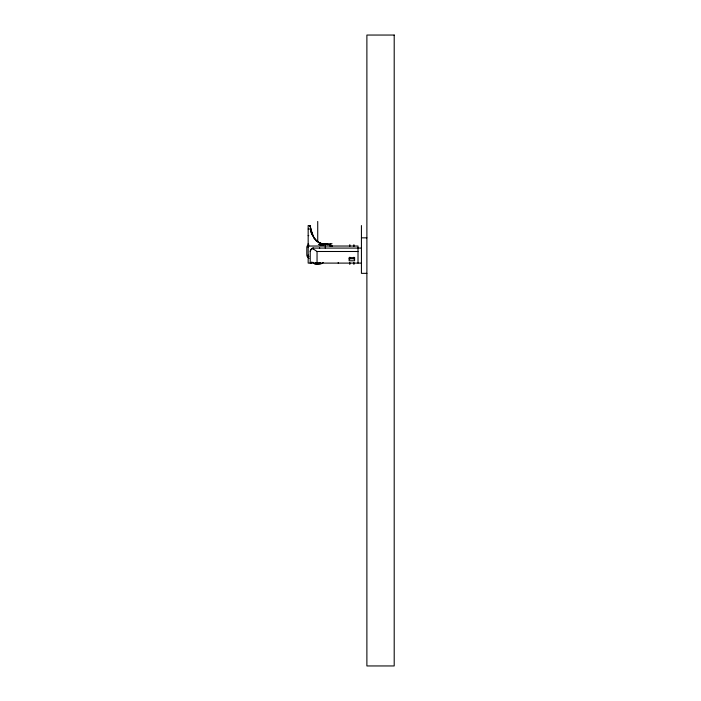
<?xml version="1.0" encoding="UTF-8"?>
<svg xmlns="http://www.w3.org/2000/svg" width="701" height="701" viewBox="0 0 701 701"><rect width="100%" height="100%" fill="white"/><g stroke="black" fill="none" stroke-linecap="round" stroke-linejoin="round"><path stroke-width="1.05" d="M310.219 263.103L310.228 251.168L311.638 248.724M312.374 248.32L312.769 248.189A6.721 4.758 -90 0 1 313.627 248.084L358.009 248.084M327.972 245.008L327.753 244.027M327.604 244.053L326.552 244.211M330.574 244.009L326.99 244.36M329.768 244.132L329.768 246.033M319.787 242.975L323.257 244.088L326.92 244.272M329.225 244.202L328.243 244.298M326.359 244.228L325.79 244.29M327.972 243.983L322.583 243.93L318.149 242.309M326.754 244.369L326.202 244.369M308.168 229.025L310.788 229.025L313.724 237.183M308.168 235.589L308.755 235.589M312.295 235.589L312.891 235.589L314.39 238.244M361.427 237.841L366.886 237.841M308.168 246.033L358.009 246.033L358.009 263.103M358.255 248.084L361.427 248.084M312.874 248.724L317.045 251.493L358.009 251.493M349.133 258.73L354.601 258.73M361.427 263.103L308.168 263.103L308.168 225.547L310.219 225.547L310.815 229.534M366.886 273.346L361.427 273.346L361.427 225.564M331.888 246.033L332.546 246.033M331.152 246.025L330.574 246.025M325.518 244.342L325.238 248.084M322.556 244.298L320.707 243.983M322.355 244.272L322.39 244.281A75.997 35.76 -90 0 0 322.635 244.307M320.69 243.361L318.745 242.423M319.717 242.94L316.834 241.03L314.477 238.375M318.622 242.344L316.87 241.065M316.729 240.934L313.803 237.324M315.713 240.355L316.878 241.416M319.779 248.084L319.726 248.031A6.826 6.826 0 0 0 319.49 247.804M308.983 256.408L308.563 255.988A1.367 1.367 0 0 1 308.168 255.024M309.088 258.45L307.599 256.96A2.734 2.734 0 0 1 306.801 255.024L306.801 247.4A2.734 2.734 0 0 1 308.782 244.772M312.821 262.174L314.311 263.672A2.734 2.734 0 0 0 316.247 264.47L317.728 264.47A8.876 8.876 0 0 0 323.319 262.481M313.706 237.7L314.661 239.111M312.865 236.114L310.955 230.296M308.309 244.702L308.168 243.641M311.209 232.566L310.876 230.988M310.788 229.025L310.289 226.081L310.613 229.42M310.359 226.598L310.368 226.66A6.896 0.754 74.8 0 0 310.105 226.037M353.917 244.675L353.917 246.437M353.917 257.206L353.917 259.046M353.917 262.411L353.917 264.47M349.817 244.675L349.817 246.437M349.817 257.206L349.817 259.046M349.817 262.411L349.817 264.47M338.206 262.577L338.206 263.103M330.697 243.983L330.697 246.033M317.728 221.455L317.728 241.722M317.045 251.493L317.045 263.103M311.577 262.034L311.577 263.103M310.079 225.976A6.8 0.701 78.9 0 1 310.35 226.616M311.7 234.397A40.246 35.076 0 0 1 310.596 229.025M321.461 245.394A10.559 7.176 -17.1 0 1 318.385 244.29M325.501 244.307A75.997 35.76 -90 0 1 324.931 244.342M320.488 262.577A7.509 7.509 0 0 1 317.728 263.103M316.247 263.103A1.367 1.367 0 0 1 315.275 262.7M308.168 247.4A1.367 1.367 0 0 1 308.782 246.253M312.848 235.606A38.721 33.63 0 0 1 310.823 229.025M323.923 245.403A11.339 7.352 -12.2 0 1 319.796 244.071M325.667 244.43A7.72 3.233 -0.3 0 1 324.484 244.342M332.02 243.694A18.498 0.535 -7.1 0 1 330.802 243.808M310.219 251.493A3.417 3.417 0 0 1 313.627 248.084M312.374 248.645A5.967 1.691 40.5 0 1 312.996 248.986M311.577 248.68A5.967 3.838 25.5 0 1 312.138 248.312M308.79 245.639A1.937 1.682 0 0 1 308.493 244.728M394.199 35.05L366.886 35.05L366.886 665.95L394.199 665.95L394.199 35.05M354.601 257.644L349.133 257.644L349.133 260.781L354.601 260.781L354.601 257.574M310.28 226.037L310.254 226.125"/></g></svg>
